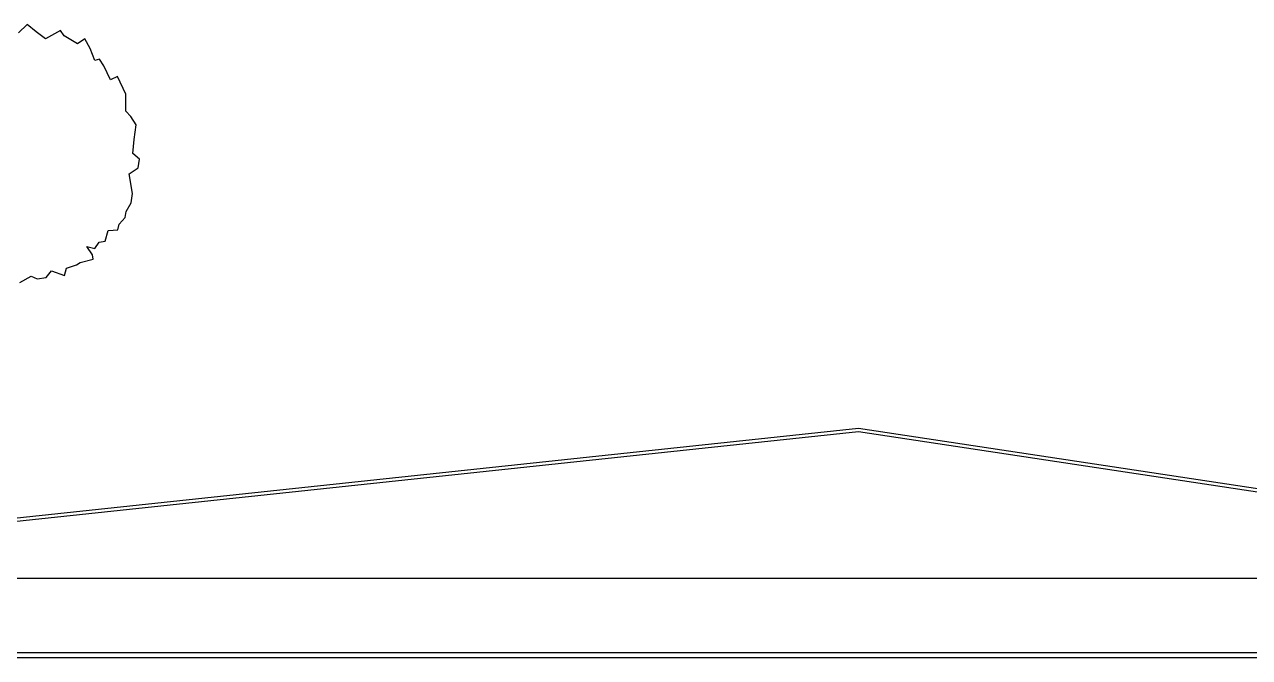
# Model space of a CAD drawing. Header units: millimetres. Extents: x 185 to 501, y 106 to 528.
# Drawn here: x 293.37 to 330.45, y 136.28 to 155.44 of the extents above; entities that cross this region are included whole.
import ezdxf

# ---------------------------------------------------------------- set-up
doc = ezdxf.new("R2010")
doc.units = ezdxf.units.MM
for name, color, linetype in [('aceras', 7, 'Continuous'), ('arboles', 84, 'Continuous'), ('cerca', 50, 'Continuous')]:
    doc.layers.add(name, color=color, linetype=linetype)

msp = doc.modelspace()

# ---------------------------------------------------------------- linework, layer by layer
at = {"layer": 'aceras'}
for points in [[(246.919, 320.826, 0.008844), (248.557, 313.432), (255.979, 293.508), (263.519, 265.596), (273.032, 138.686), (355.905, 138.686)], [(246.919, 320.826, 0.008844), (248.557, 313.432), (255.979, 293.508), (263.519, 265.596), (273.032, 138.686), (355.905, 138.686)], [(246.324, 316.423, 0.004082), (247.12, 312.994), (254.549, 293.05), (262.034, 265.342), (271.446, 139.776, 0.385731), (275.297, 136.436), (354.219, 136.436)], [(246.976, 312.95), (254.406, 293.004), (261.885, 265.316), (271.297, 139.762, 0.38586), (275.298, 136.286), (354.221, 136.286)], [(246.976, 312.95), (254.406, 293.004), (261.885, 265.316), (271.297, 139.762, 0.38586), (275.298, 136.286), (354.221, 136.286)], [(247.12, 312.994), (254.549, 293.05), (262.034, 265.342), (271.446, 139.776, 0.385731), (275.297, 136.436), (354.219, 136.436)]]:
    msp.add_lwpolyline(points, format="xyb", dxfattribs=at)
at = {"layer": 'arboles', "linetype": 'Continuous'}
for p, q in [((293.452, 155.44), (293.196, 155.189)), ((293.73, 155.216), (293.452, 155.44)), ((294.01, 155.013), (293.73, 155.216)), ((294.463, 155.257), (294.01, 155.013)), ((294.573, 155.097), (294.463, 155.257)), ((294.98, 154.855), (294.573, 155.097)), ((295.201, 155.009), (294.98, 154.855)), ((295.358, 154.72), (295.201, 155.009)), ((295.505, 154.35), (295.358, 154.72)), ((295.643, 154.392), (295.505, 154.35)), ((295.769, 154.19), (295.643, 154.392)), ((295.975, 153.771), (295.769, 154.19)), ((296.186, 153.864), (295.975, 153.771)), ((296.443, 153.336), (296.186, 153.864)), ((296.437, 152.823), (296.443, 153.336)), ((296.59, 152.658), (296.437, 152.823)), ((296.753, 152.409), (296.59, 152.658)), ((296.691, 151.966), (296.753, 152.409)), ((296.653, 151.541), (296.691, 151.966)), ((296.849, 151.369), (296.653, 151.541)), ((296.812, 151.108), (296.849, 151.369)), ((296.543, 150.92), (296.812, 151.108)), ((296.637, 150.332), (296.543, 150.92)), ((296.597, 150.05), (296.637, 150.332)), ((296.424, 149.603), (296.449, 149.784)), ((296.449, 149.784), (296.597, 150.05)), ((296.241, 149.403), (296.424, 149.603)), ((295.815, 148.888), (295.904, 149.204)), ((295.904, 149.204), (296.061, 149.223)), ((296.061, 149.223), (296.194, 149.224)), ((296.194, 149.224), (296.241, 149.403)), ((295.262, 148.72), (295.497, 148.666)), ((295.426, 148.471), (295.262, 148.72)), ((295.497, 148.666), (295.634, 148.852)), ((295.634, 148.852), (295.815, 148.888)), ((295.061, 148.235), (295.452, 148.344)), ((295.452, 148.344), (295.426, 148.471)), ((294.027, 147.785), (294.188, 147.988)), ((294.188, 147.988), (294.588, 147.85)), ((294.588, 147.85), (294.641, 148.068)), ((294.641, 148.068), (294.942, 148.169)), ((294.942, 148.169), (295.061, 148.235)), ((293.233, 147.63), (293.57, 147.829)), ((293.57, 147.829), (293.757, 147.741)), ((293.757, 147.741), (294.027, 147.785))]:
    msp.add_line(p, q, dxfattribs=at)
at = {"layer": 'cerca'}
for points in [[(345.778, 141.614), (333.223, 140.905), (318.616, 143.115), (291.615, 140.242), (276.565, 145.547), (274.795, 160.802), (275.901, 179.814), (275.108, 198.864)], [(345.773, 141.714), (333.228, 141.005), (318.618, 143.216), (291.627, 140.343), (276.657, 145.621), (274.895, 160.804), (276.001, 179.813), (275.208, 198.868)]]:
    msp.add_lwpolyline(points, dxfattribs=at)

doc.saveas('drawing.dxf')
